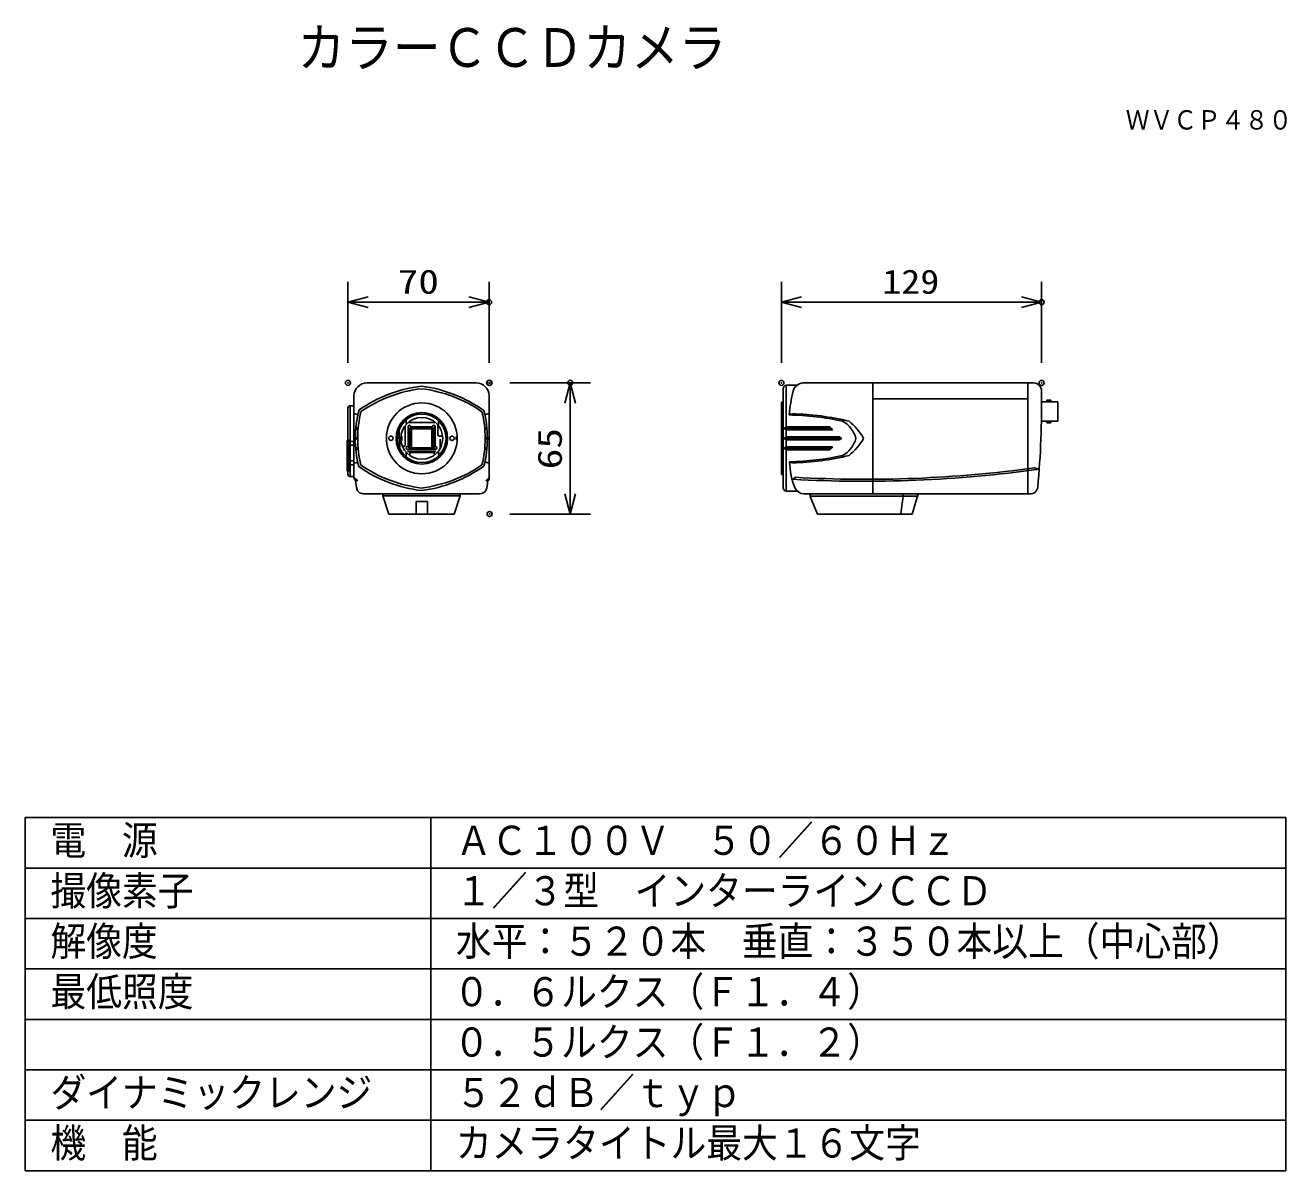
# Model space of a CAD drawing. Units: millimetres on the paper. Extents: x -127 to -2, y -66 to 48.
import ezdxf
from ezdxf.enums import TextEntityAlignment as Align

# ---------------------------------------------------------------- set-up
doc = ezdxf.new("R2010")
doc.units = ezdxf.units.MM
doc.header["$PDMODE"] = 32
doc.header["$PDSIZE"] = 0.5
for name, color, linetype in [('0-0_MOJI1', 2, 'Continuous'), ('0-1_TOUROKU', 1, 'Continuous'), ('0-2_GAIKEI', 1, 'Continuous'), ('0-3_WAKU', 3, 'Continuous'), ('0-4_DEFPOINTS', 7, 'Continuous')]:
    doc.layers.add(name, color=color, linetype=linetype)
doc.styles.add('ＭＳ ゴシック', font='')
doc.styles.get('ＭＳ ゴシック').set_extended_font_data('MS Gothic')

# ---------------------------------------------------------------- blocks, each defined once
blk = doc.blocks.new('_OPEN30')
at = {"layer": '0-3_WAKU', "color": 7}
blk.add_line((0, 0), (-1, 0), dxfattribs=at)
blk.add_lwpolyline([(-1, 0.2679), (0, 0), (-1, -0.2679)], dxfattribs=at)

msp = doc.modelspace()

# ---------------------------------------------------------------- linework, layer by layer
at = {"layer": '0-2_GAIKEI', "color": 7}
for p, q in [((-93.099, 12.492), (-82.299, 12.492)), ((-51.831, 11.969), (-51.831, 2.049)), ((-51.831, 2.063), (-51.831, 11.954)), ((-51.551, 12.249), (-50.47, 12.249)), ((-51.536, 12.249), (-51.536, 1.769)), ((-51.536, 12.249), (-51.536, 1.769)), ((-49.89, 12.492), (-27.003, 12.492)), ((-42.939, 12.474), (-42.939, 1.492)), ((-27.586, 12.474), (-27.586, 1.492)), ((-94.758, 10.218), (-94.399, 10.218)), ((-94.399, 11.192), (-94.399, 3.084)), ((-80.999, 11.192), (-80.999, 2.945)), ((-42.939, 10.908), (-27.586, 10.908)), ((-94.998, 9.978), (-94.998, 3.44)), ((-94.758, 3.2), (-94.399, 3.2)), ((-94.399, 3.111), (-94.018, 2.784)), ((-94.399, 3.084), (-94.203, 2.761)), ((-81.011, 3.061), (-81.335, 2.784)), ((-80.999, 2.945), (-81.15, 2.714)), ((-93.371, 1.492), (-81.959, 1.492)), ((-91.524, 1.295), (-91.524, 1.501)), ((-90.935, -0.508), (-91.524, 1.295)), ((-83.875, 1.295), (-84.464, -0.508)), ((-83.875, 1.48), (-83.875, 1.295)), ((-51.551, 1.769), (-50.453, 1.769)), ((-51.536, 1.769), (-50.453, 1.769)), ((-49.786, 1.492), (-27.395, 1.492)), ((-49.161, 1.266), (-49.161, 1.492)), ((-39.94, 1.266), (-40.166, -0.473)), ((-39.94, 1.492), (-39.94, 1.266)), ((-39.039, -0.508), (-38.467, 1.492)), ((-49.161, 1.231), (-48.451, -0.508)), ((-84.464, -0.508), (-90.935, -0.508)), ((-48.451, -0.508), (-39.039, -0.508))]:
    msp.add_line(p, q, dxfattribs=at)
at = {"layer": '0-2_GAIKEI', "color": 3}
for p, q in [((-78.953, 12.492), (-70.953, 12.492)), ((-72.953, 1.492), (-72.953, 10.492)), ((-78.953, -0.508), (-70.953, -0.508))]:
    msp.add_line(p, q, dxfattribs=at)
at = {"layer": '0-2_GAIKEI'}
for p, q in [((-94.781, 3.209), (-94.781, 10.215)), ((-52.016, 10.562), (-52.016, 3.419)), ((-51.831, 10.562), (-52.016, 10.562)), ((-94.011, 9.329), (-94.385, 9.469)), ((-81.427, 9.313), (-81.011, 9.469)), ((-50.907, 9.424), (-51.137, 9.378)), ((-93.989, 7.972), (-94.234, 7.835)), ((-94.203, 8.158), (-93.989, 7.972)), ((-89.929, 6.944), (-89.929, 7.822)), ((-89.328, 6.328), (-89.328, 8.204)), ((-89.236, 8.756), (-89.236, 8.363)), ((-89.036, 8.146), (-89.036, 6.178)), ((-89.016, 8.568), (-86.398, 8.568)), ((-88.958, 6.008), (-88.958, 7.996)), ((-88.958, 7.996), (-86.427, 7.996)), ((-88.874, 7.996), (-88.874, 6.008)), ((-88.76, 8.146), (-88.76, 8.123)), ((-88.76, 8.123), (-86.623, 8.123)), ((-88.7, 7.946), (-88.7, 6.058)), ((-86.691, 7.946), (-88.7, 7.946)), ((-86.691, 6.058), (-86.691, 7.946)), ((-86.623, 8.146), (-86.623, 8.123)), ((-86.527, 6.008), (-86.527, 7.996)), ((-86.427, 7.996), (-86.427, 6.008)), ((-86.347, 6.178), (-86.347, 8.146)), ((-86.086, 8.29), (-86.086, 7.376)), ((-86.008, 8.698), (-86.008, 8.261)), ((-51.536, 8.136), (-51.727, 7.979)), ((-51.727, 7.979), (-51.536, 7.841)), ((-51.658, 7.979), (-47.29, 7.979)), ((-51.536, 8.136), (-47.246, 8.136)), ((-51.536, 7.841), (-46.96, 7.841)), ((-47.29, 7.979), (-47.246, 8.101)), ((-47.29, 7.979), (-46.995, 7.858)), ((-95.07, 6.722), (-95.07, 3.837)), ((-94.931, 6.861), (-94.931, 3.699)), ((-94.781, 6.695), (-94.399, 6.695)), ((-94.781, 6.308), (-94.399, 6.308)), ((-94.047, 6.992), (-94.269, 6.867)), ((-94.268, 7.139), (-94.047, 6.992)), ((-85.926, 7.216), (-85.618, 7.216)), ((-85.861, 6.904), (-85.861, 6.055)), ((-51.727, 6.992), (-51.536, 7.13)), ((-51.536, 6.836), (-51.727, 6.992)), ((-51.658, 6.992), (-46.223, 6.992)), ((-51.536, 7.13), (-46.285, 7.13)), ((-51.536, 6.836), (-46.285, 6.836)), ((-46.223, 7.078), (-46.223, 6.87)), ((-94.239, 6.115), (-94.001, 5.996)), ((-94.001, 5.996), (-94.212, 5.815)), ((-89.428, 6.228), (-89.588, 6.228)), ((-89.209, 5.583), (-89.209, 5.19)), ((-89.102, 5.69), (-86.295, 5.69)), ((-89.099, 6.178), (-89.036, 6.178)), ((-89.099, 5.902), (-86.312, 5.902)), ((-88.958, 6.008), (-86.427, 6.008)), ((-88.7, 6.058), (-86.691, 6.058)), ((-86.312, 6.178), (-86.347, 6.178)), ((-86.008, 5.748), (-86.008, 5.311)), ((-51.658, 6.004), (-47.29, 6.004)), ((-51.536, 6.142), (-46.96, 6.142)), ((-51.536, 5.847), (-47.246, 5.847)), ((-47.29, 6.004), (-46.995, 6.125)), ((-47.29, 6.004), (-47.246, 5.882)), ((-94.781, 4.769), (-94.399, 4.769)), ((-94.781, 4.382), (-94.399, 4.382)), ((-94.027, 4.633), (-94.385, 4.529)), ((-81.427, 4.65), (-81.011, 4.529)), ((-50.907, 4.559), (-51.137, 4.605)), ((-26.922, 4.054), (-26.471, 3.939)), ((-52.016, 3.419), (-51.831, 3.419)), ((-50.86, 2.934), (-50.606, 3.13)), ((-91.467, 1.295), (-83.961, 1.295)), ((-49.161, 1.266), (-38.532, 1.266)), ((-88.24, -0.497), (-88.24, 0.72)), ((-88.24, 0.72), (-87.107, 0.72)), ((-87.107, 0.72), (-87.107, -0.485))]:
    msp.add_line(p, q, dxfattribs=at)
at = {"layer": '0-2_GAIKEI', "color": 7}
msp.add_lwpolyline([(-26.215, 10.596), (-24.616, 10.596), (-24.616, 8.689), (-26.236, 8.689)], dxfattribs=at)
at = {"layer": '0-2_GAIKEI'}
for points in [[(-25.68, 10.596), (-25.68, 10.787), (-25.299, 10.787), (-25.299, 10.596)], [(-81.234, 8.123), (-81.407, 7.972), (-81.222, 7.868)], [(-25.68, 8.689), (-25.68, 8.533), (-25.299, 8.533), (-25.299, 8.689)], [(-89.859, 6.066), (-89.859, 6.886), (-89.929, 6.944)], [(-84.163, 7.129), (-84.278, 7.129), (-84.278, 6.898), (-84.162, 6.898)], [(-81.176, 7.107), (-81.349, 6.992), (-81.165, 6.888)], [(-46.285, 6.836), (-46.059, 6.983), (-46.285, 7.13)], [(-88.877, 5.343), (-88.877, 5.603), (-86.451, 5.603), (-86.451, 5.413)], [(-81.211, 6.089), (-81.395, 5.996), (-81.234, 5.858)], [(-51.536, 5.847), (-51.727, 6.004), (-51.536, 6.142)]]:
    msp.add_lwpolyline(points, dxfattribs=at)
for centre, radius in [((-87.674, 6.992), 3.514), ((-87.674, 6.992), 2.558), ((-87.674, 6.992), 2.405), ((-87.674, 6.992), 2.074), ((-90.734, 6.999), 0.212), ((-84.667, 6.999), 0.212)]:
    msp.add_circle(centre, radius, dxfattribs=at)
at = {"layer": '0-2_GAIKEI', "color": 7}
for centre, radius, start, end in [((-93.099, 11.192), 1.3, 90, 180), ((-82.299, 11.192), 1.3, 0, 90), ((-51.551, 11.969), 0.28, 90, 180), ((-34.621, 7.913), 16.676, 166.85312, 175.18517), ((-49.737, 11.311), 1.191, 97.37295, 160.6108), ((-27.032, 11.677), 0.816, 2.01599, 87.97146), ((-136.983, 10.923), 110.769, 357.93005, 0.40446), ((-94.758, 9.978), 0.24, 90, 180), ((-51.815, -19.105), 28.424, 78.10234, 88.83822), ((-47.369, 6.238), 2.846, 15.35407, 60.20289), ((-47.369, 7.745), 2.846, 299.79711, 344.64593), ((-100.769, 9.393), 74.524, 354.42262, 358.10039), ((-51.815, 33.089), 28.424, 271.24366, 281.89766), ((-43.671, 4.841), 7.529, 181.2929, 201.98064), ((-94.758, 3.44), 0.24, 180, 270), ((-91.723, 2.643), 2.483, 177.28407, 197.62378), ((-93.836, 2.603), 0.383, 136.91303, 163.08961), ((-83.123, 2.649), 1.973, 337.75269, 1.90622), ((-81.514, 2.605), 0.38, 16.70101, 43.09926), ((-93.533, 2.102), 0.595, 200.7588, 238.85343), ((-93.43, 2.357), 0.868, 241.7238, 273.91109), ((-81.908, 2.149), 0.66, 265.54073, 337.94153), ((-51.551, 2.049), 0.28, 180, 270), ((-49.756, 2.512), 1.021, 208.62234, 268.33816), ((-27.311, 2.201), 0.715, 263.20532, 355.88266)]:
    msp.add_arc(centre, radius, start, end, dxfattribs=at)
at = {"layer": '0-2_GAIKEI'}
for centre, radius, start, end in [((-86.074, -1.394), 13.658, 96.81741, 124.93708), ((-86.079, -1.463), 13.475, 96.89145, 124.46061), ((-89.432, -1.302), 13.582, 54.35515, 82.65393), ((-89.4, -1.54), 13.562, 55.42856, 82.77919), ((-83.156, 6.945), 11.114, 165.09748, 194.29023), ((-82.726, 6.977), 11.298, 166.32901, 193.49324), ((-92.691, 6.992), 11.298, 346.50676, 13.49324), ((-92.287, 6.992), 11.114, 345.70977, 14.29023), ((-51.462, -16.501), 25.93, 76.23164, 88.77319), ((-88.898, 8.146), 0.138, 0, 180), ((-86.485, 8.146), 0.138, 0, 180), ((-47.59, 7.516), 0.709, 27.31249, 60.98747), ((-49.317, 3.808), 6.325, 31.04874, 50.45475), ((-94.932, 6.723), 0.138, 89.91774, 180.15366), ((-90.257, 6.953), 0.618, 332.42761, 31.18045), ((-89.428, 6.328), 0.1, 270, 0), ((-85.926, 7.376), 0.16, 180, 270), ((-49.317, 10.176), 6.325, 309.54525, 328.95126), ((-44.061, 6.992), 0.18, 334.27106, 25.72894), ((-89.099, 6.04), 0.138, 90, 270), ((-86.312, 6.04), 0.138, 270, 90), ((-51.462, 30.484), 25.93, 271.22681, 283.76836), ((-47.59, 6.467), 0.709, 299.01253, 332.68751), ((-94.931, 3.838), 0.138, 180.09579, 269.97569), ((-86.074, 15.373), 13.655, 234.9006, 263.18189), ((-86.079, 15.445), 13.474, 235.49436, 263.10834), ((-89.4, 15.523), 13.562, 277.22081, 304.57144), ((-89.432, 15.286), 13.582, 277.34607, 305.64485), ((-43.769, 127.229), 124.497, 266.73488, 277.98661), ((-43.607, 127.715), 124.782, 266.78454, 277.68444)]:
    msp.add_arc(centre, radius, start, end, dxfattribs=at)
at = {"layer": '0-3_WAKU'}
for p, q in [((-94.999, 14.49), (-94.999, 22.49)), ((-80.999, 14.49), (-80.999, 22.49)), ((-52.016, 14.49), (-52.016, 22.49)), ((-26.216, 14.49), (-26.216, 22.49)), ((-92.999, 20.49), (-82.999, 20.49)), ((-50.016, 20.49), (-28.216, 20.49))]:
    msp.add_line(p, q, dxfattribs=at)
at = {"layer": '0-3_WAKU', "color": 4}
for p, q in [((-2, -30.607), (-127, -30.607)), ((-127, -30.607), (-127, -65.607)), ((-86.794, -65.607), (-86.794, -30.607)), ((-2, -65.607), (-2, -30.607)), ((-127, -65.607), (-2, -65.607))]:
    msp.add_line(p, q, dxfattribs=at)
at = {"layer": '0-3_WAKU', "color": 1}
for p, q in [((-2, -35.607), (-127, -35.607)), ((-2, -40.607), (-127, -40.607)), ((-2, -45.607), (-127, -45.607)), ((-2, -50.607), (-127, -50.607)), ((-2, -55.607), (-127, -55.607)), ((-2, -60.607), (-127, -60.607))]:
    msp.add_line(p, q, dxfattribs=at)
at = {"layer": '0-3_WAKU', "color": 7}
for p in [(-80.953, 12.492), (-72.953, 12.492), (-80.953, -0.508)]:
    msp.add_point(p, dxfattribs=at)
at = {"layer": '0-4_DEFPOINTS'}
for p in [(-80.999, 20.49), (-26.216, 20.49), (-94.999, 12.49), (-80.999, 12.49), (-52.016, 12.49), (-26.216, 12.49)]:
    msp.add_point(p, dxfattribs=at)

# ---------------------------------------------------------------- block references
at = {"layer": '0-2_GAIKEI', "xscale": 2, "yscale": 2}
for p, rotation in [((-72.953, 12.492), 90), ((-72.953, -0.508), 270)]:
    msp.add_blockref('_OPEN30', p, dxfattribs=dict(at, rotation=rotation))
at = {"layer": '0-3_WAKU', "xscale": 2, "yscale": 2, "rotation": 180}
for p in [(-94.999, 20.49), (-52.016, 20.49)]:
    msp.add_blockref('_OPEN30', p, dxfattribs=at)
at = {"layer": '0-3_WAKU', "xscale": 2, "yscale": 2}
for p in [(-80.999, 20.49), (-26.216, 20.49)]:
    msp.add_blockref('_OPEN30', p, dxfattribs=at)

# ---------------------------------------------------------------- texts
at = {"layer": '0-0_MOJI1', "style": 'ＭＳ ゴシック', "width": 0.9}
for s, height, p in [('カラーＣＣＤカメラ', 3.849, (-100, 42.653)), ('電  源', 2.889, (-124.5, -35.162)), ('ＡＣ１００Ｖ  ５０／６０Ｈｚ', 2.889, (-84.294, -35.162)), ('撮像素子', 2.889, (-124.5, -40.162)), ('１／３型  インターラインＣＣＤ', 2.889, (-84.294, -40.162)), ('解像度', 2.889, (-124.5, -45.162)), ('水平：５２０本  垂直：３５０本以上（中心部）', 2.889, (-84.294, -45.162)), ('最低照度', 2.889, (-124.5, -50.162)), ('０．６ルクス（Ｆ１．４）', 2.889, (-84.5, -50.162)), ('０．５ルクス（Ｆ１．２）', 2.889, (-84.5, -55.162)), ('ダイナミックレンジ', 2.889, (-124.5, -60.162)), ('５２ｄＢ／ｔｙｐ', 2.889, (-84.294, -60.162)), ('機  能', 2.889, (-124.5, -65.162)), ('カメラタイトル最大１６文字', 2.889, (-84.294, -65.162))]:
    msp.add_text(s, height=height, dxfattribs=at).set_placement(p, align=Align.BOTTOM_LEFT)
at = {"layer": '0-1_TOUROKU', "style": 'ＭＳ ゴシック', "width": 0.9}
msp.add_text('ＷＶＣＰ４８０', height=1.921, dxfattribs=at).set_placement((-17.867, 37.023), align=Align.BOTTOM_LEFT)
at = {"layer": '0-2_GAIKEI', "color": 3, "style": 'ＭＳ ゴシック', "width": 1.25}
msp.add_text('65', height=2.405, rotation=90, dxfattribs=at).set_placement((-73.063, 3.925), align=Align.BOTTOM_LEFT)
at = {"layer": '0-3_WAKU', "style": 'ＭＳ ゴシック'}
for s, width, p in [('70', 1.25, (-90.066, 20.6)), ('129', 1.15, (-42.003, 20.6))]:
    msp.add_text(s, height=2.405, dxfattribs=dict(at, width=width)).set_placement(p, align=Align.BOTTOM_LEFT)

doc.saveas('drawing.dxf')
